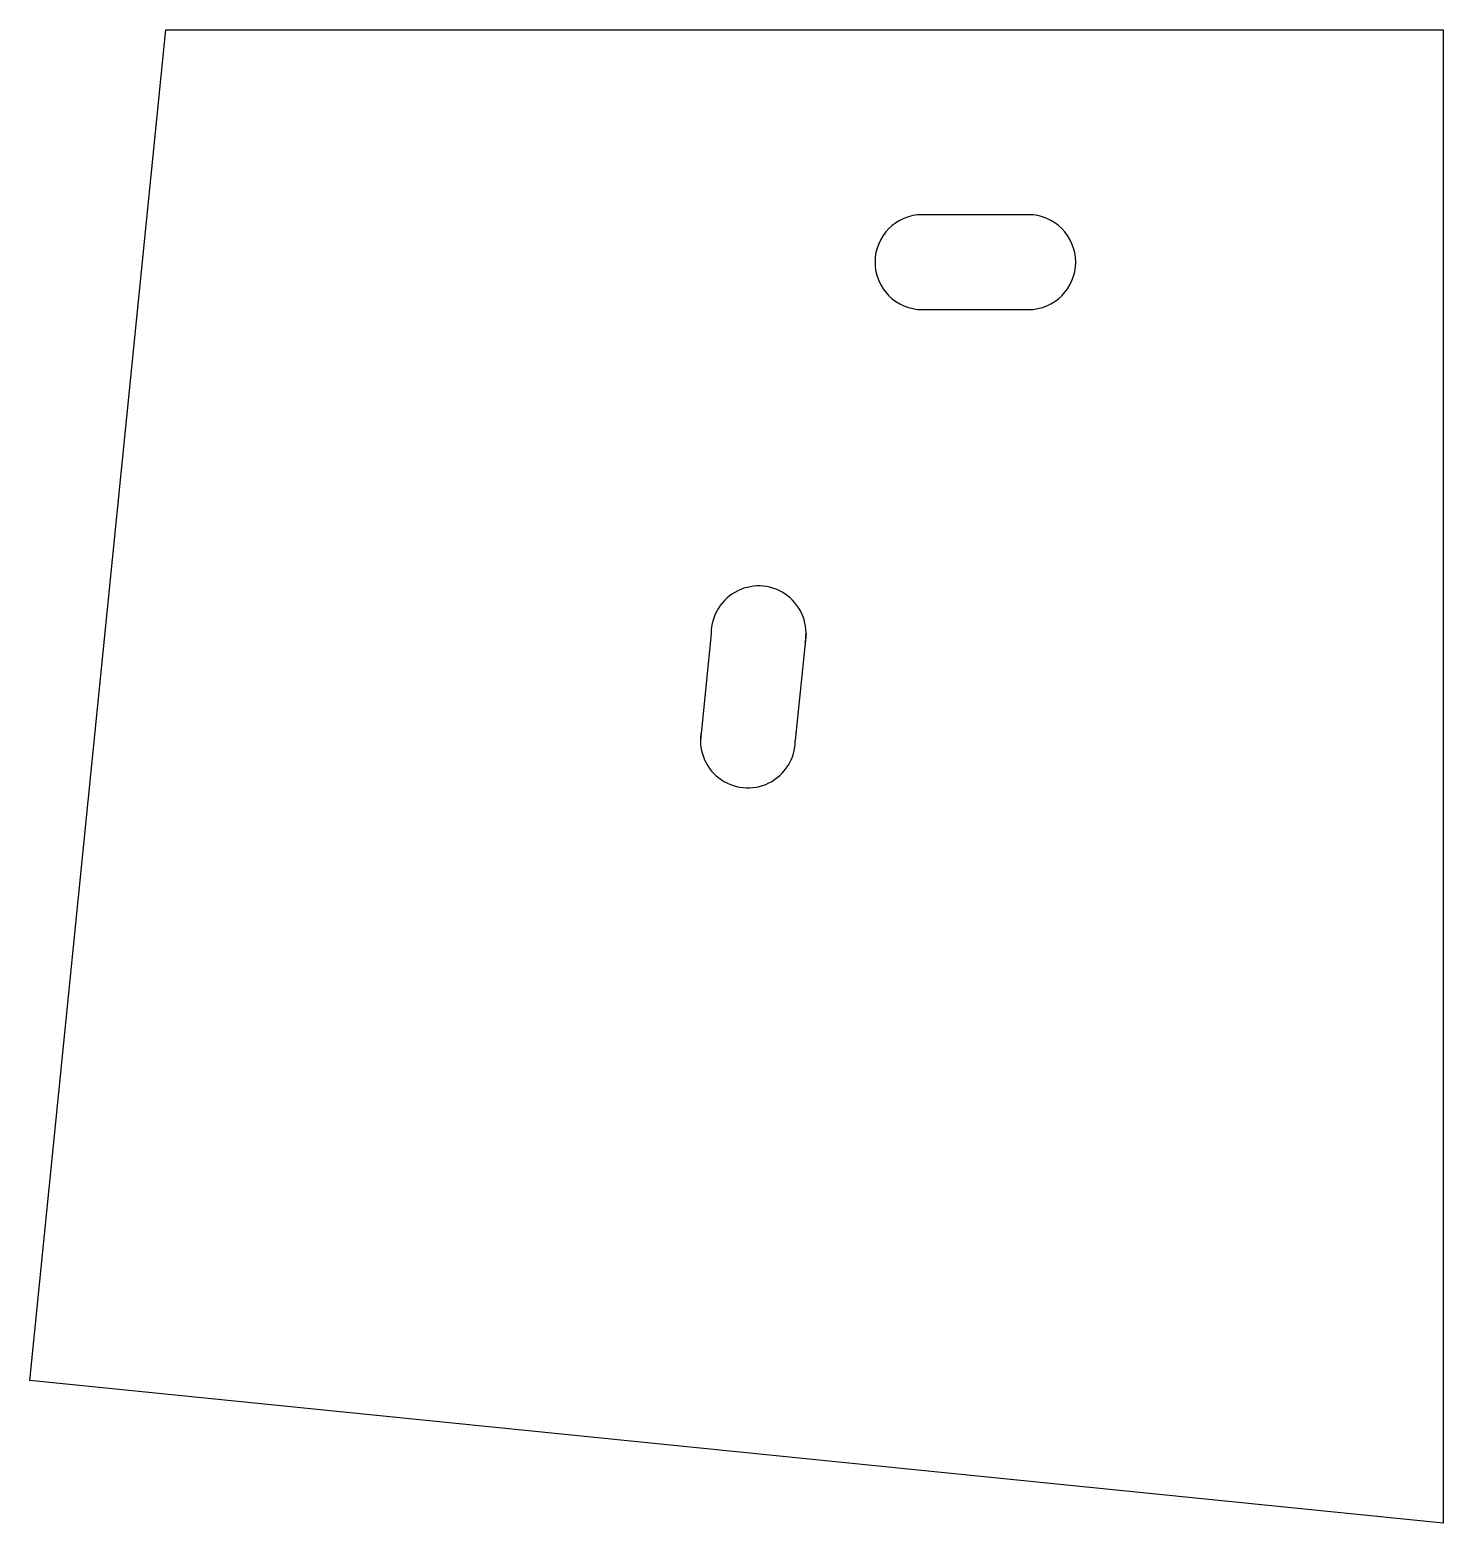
# Model space of a CAD drawing. Header units: millimetres. Extents: x -19442 to -19016, y -14103 to -13653.
import ezdxf

# ---------------------------------------------------------------- set-up
doc = ezdxf.new("R2010")
doc.units = ezdxf.units.MM
doc.header["$MEASUREMENT"] = 0

msp = doc.modelspace()

# ---------------------------------------------------------------- linework, layer by layer
for p, q in [((-19236.13, -13835.15), (-19239.38, -13867.39)), ((-19207.53, -13835.15), (-19210.78, -13867.39))]:
    msp.add_line(p, q)
msp.add_lwpolyline([(-19400.5, -13653.27), (-19015.5, -13653.27), (-19015.5, -14103.27), (-19441.5, -14060.27)], close=True)
msp.add_lwpolyline([(-19140.55, -13737.57, 1), (-19140.55, -13708.97), (-19172.45, -13708.97, 1), (-19172.45, -13737.57)], format="xyb", close=True)
for centre, start, end in [((-19221.83, -13835.15), 348.4952, 180), ((-19225.08, -13867.39), 168.4952, 0)]:
    msp.add_arc(centre, 14.3, start, end)

doc.saveas('drawing.dxf')
